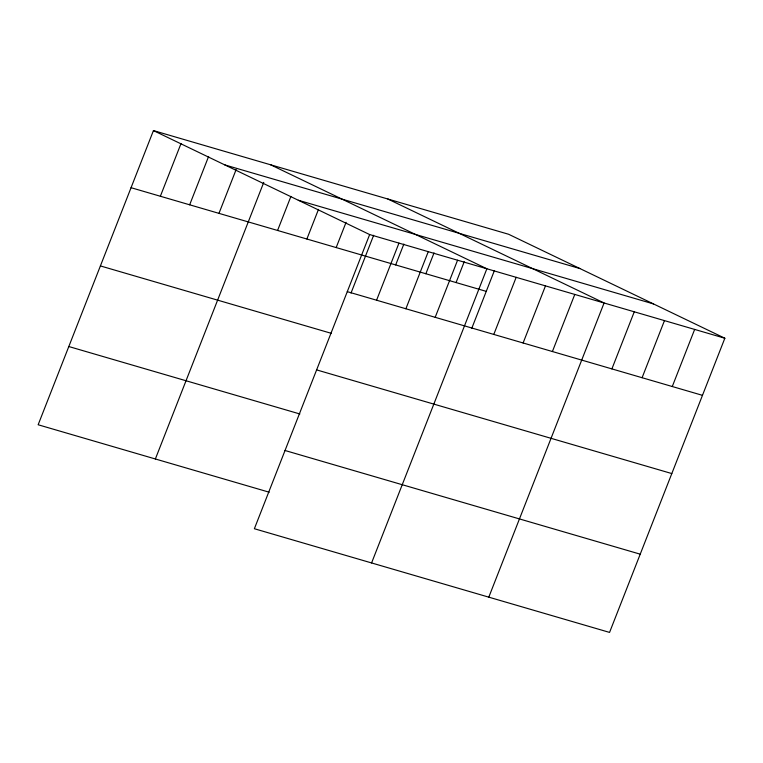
<?xml version="1.0" encoding="UTF-8"?>
<svg xmlns="http://www.w3.org/2000/svg" width="763" height="763" viewBox="0 0 763 763"><rect width="100%" height="100%" fill="white"/><g stroke="black" fill="none" stroke-linecap="round" stroke-linejoin="round"><path stroke-width="1.14" d="M724.85 338.238L369.654 234.556L254.375 528.73L609.561 632.413L724.85 338.238L508.625 234.27L153.439 130.587L38.15 424.762L269.196 492.211M160.364 196.244L181.022 143.539M189.663 204.799L208.604 156.482M218.971 213.354L236.187 169.434M155.366 458.983L263.76 182.376M277.579 230.464L290.913 196.425M306.879 239.019L318.495 209.367M336.178 247.565L346.078 222.31M351.009 293.068L373.66 235.262M376.579 300.212L398.963 243.111M395.673 264.933L403.856 244.074M405.887 308.767L428.262 251.656M425.868 273.745L434.042 252.887M435.187 317.313L457.571 260.212M456.064 282.558L464.238 261.699M371.581 562.941L486.87 268.767L270.646 164.808M471.772 328.319L494.424 270.512M493.795 334.423L516.17 277.322M523.103 342.978L545.478 285.877M552.402 351.533L574.777 294.432M488.797 597.152L604.086 302.978L387.862 199.019M611.897 368.901L634.272 311.79M642.093 377.714L664.468 320.603M672.279 386.526L694.654 329.425M224.789 164.903L579.985 268.576M298.304 200.249L653.5 303.922M131.055 187.698L486.25 291.371M347.279 291.657L702.475 395.339M100.401 265.925L331.447 333.374M316.616 369.893L671.812 473.565M68.813 346.536L299.859 413.975M285.028 450.494L640.224 554.176M153.439 130.587L369.654 234.556"/></g></svg>
